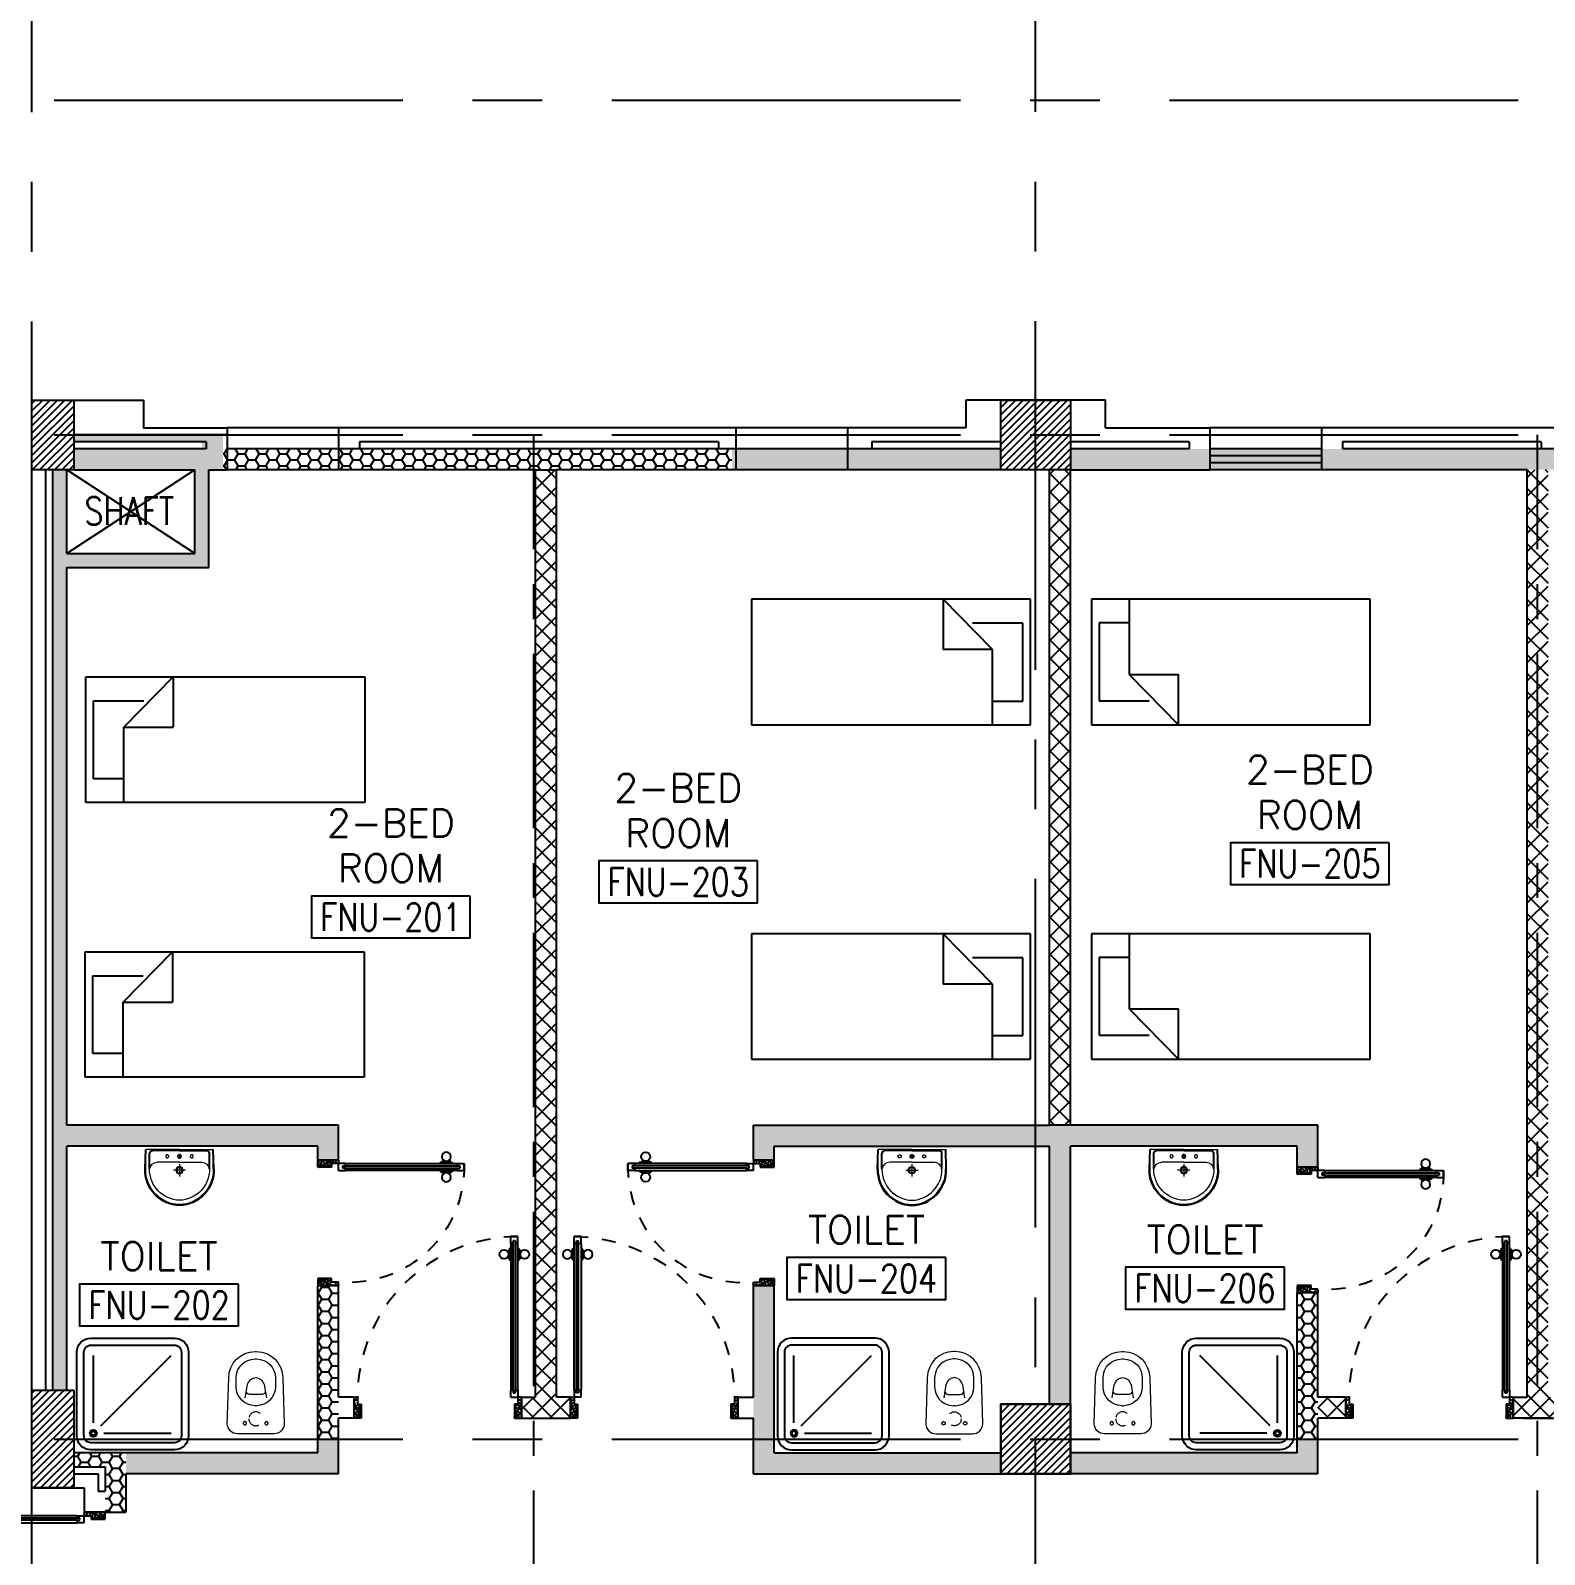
# Model space of a CAD drawing. Extents: x 88808.2 to 88899.2, y 39921.6 to 40001.1.
# Drawn here: x 88860.76 to 88871.62, y 39979.27 to 39990.2 of the extents above; entities that cross this region are included whole.
import ezdxf
from ezdxf.enums import TextEntityAlignment as Align

# ---------------------------------------------------------------- set-up
doc = ezdxf.new("R2010")
doc.units = 0
doc.header["$MEASUREMENT"] = 0
for name, pattern in [('CENTER', [2, 1.25, -0.25, 0.25, -0.25]), ('CENTERX2', [4, 2.5, -0.5, 0.5, -0.5]), ('DASHED', [0.75, 0.5, -0.25]), ('HIDDEN', [0.375, 0.25, -0.125]), ('HIDDEN2', [0.1875, 0.125, -0.0625])]:
    doc.linetypes.add(name, pattern=pattern)
doc.layers.get('0').update_dxf_attribs({"linetype": 'CONTINUOUS'})
for name, color, linetype in [('AXES', 11, 'CENTERX2'), ('AXES1', 11, 'CENTER'), ('COL', 2, 'CONTINUOUS'), ('DOOR', 7, 'CONTINUOUS'), ('EJ', 9, 'CONTINUOUS'), ('FIX', 3, 'CONTINUOUS'), ('FUR', 4, 'CONTINUOUS'), ('HAT', 8, 'CONTINUOUS'), ('INSUL', 4, 'CONTINUOUS'), ('RM-BOX', 4, 'CONTINUOUS'), ('RM-NAME', 2, 'CONTINUOUS'), ('RM-NO', 2, 'CONTINUOUS'), ('TEXT', 6, 'CONTINUOUS'), ('WALL', 2, 'CONTINUOUS'), ('WallType', 11, 'CONTINUOUS'), ('WallType2', 3, 'CONTINUOUS'), ('WIN', 3, 'CONTINUOUS')]:
    doc.layers.add(name, color=color, linetype=linetype)
doc.styles.add('ROMANS', font='ROMANS.shx', dxfattribs={"width": 0.6})
pattern_1 = [(7e-15, (0, 3e-11), (0.075, 0.04330127), [0.05, -0.1]), (120, (0, 3e-11), (-0.074999999836, 0.043301270284), [0.05, -0.1]), (60, (0, 3e-11), (1.64e-10, 0.086602540284), [-0.1, 0.05])]

# ---------------------------------------------------------------- blocks, each defined once
blk = doc.blocks.new('DOOR90')
at = {"layer": 'DOOR', "linetype": 'ByBlock'}
for p, q in [((0, 0), (-150, 0)), ((-200, -25), (-1000, -25)), ((-200, -42), (-1000, -42)), ((-200, -58), (-1000, -58)), ((-1000, -75), (-200, -75))]:
    blk.add_line(p, q, dxfattribs=at)
at = {"layer": 'DOOR', "color": 0, "linetype": 'ByBlock'}
for p, q in [((-150, 0), (-150, -25)), ((-150, 0), (0, 0)), ((0, -50), (0, 0)), ((-1050, -25), (-1050, -75)), ((-1050, -75), (-1050, -25)), ((-1000, -25), (-1050, -25)), ((-1000, -75), (-1050, -75)), ((-1020, -42), (-1020, -58)), ((-1000, -42), (-1020, -42)), ((-1000, -58), (-1020, -58)), ((-1000, -25), (-1000, -42)), ((-1000, -58), (-1000, -75)), ((-968, -25), (-968, -18)), ((-878, -18), (-968, -18)), ((-968, -75), (-968, -82)), ((-878, -82), (-968, -82)), ((-955, -18), (-955, -9)), ((-955, -9), (-890, -9)), ((-955, -18), (-890, -18)), ((-955, -82), (-955, -91)), ((-955, -82), (-890, -82)), ((-955, -91), (-890, -91)), ((-890, -18), (-890, -9)), ((-890, -82), (-890, -91)), ((-878, -25), (-878, -18)), ((-878, -75), (-878, -82)), ((-200, -42), (-200, -25)), ((-200, -25), (-150, -25)), ((-180, -42), (-200, -42)), ((-200, -75), (-200, -58)), ((-200, -58), (-180, -58)), ((-150, -75), (-200, -75)), ((-180, -58), (-180, -42)), ((-150, -75), (-150, -25)), ((-150, -25), (-100, -25)), ((-100, -25), (-100, -50)), ((-100, -50), (0, -50)), ((-100, -850), (0, -850)), ((-100, -875), (-100, -850)), ((0, -850), (0, -900)), ((-150, -900), (-150, -875)), ((-150, -875), (-100, -875)), ((0, -900), (-150, -900)), ((-150, -900), (0, -900))]:
    blk.add_line(p, q, dxfattribs=at)
at = {"layer": 'DOOR', "color": 9, "linetype": 'ByBlock'}
for p, q in [((0, -50), (-114, 0)), ((0, -50), (-40, 0)), ((0, -50), (-100, -37)), ((0, -850), (-114, -900)), ((0, -850), (-100, -863)), ((0, -850), (-40, -900))]:
    blk.add_line(p, q, dxfattribs=at)
at = {"layer": 'DOOR', "color": 0, "linetype": 'ByBlock'}
for centre in [(-923, 24), (-923, -124)]:
    blk.add_circle(centre, 32.4, dxfattribs=at)
at = {"layer": 'DOOR', "color": 9, "linetype": 'ByBlock'}
for centre, radius, start, end in [((0, -50), 74.4, 137.7764, 180), ((0, -50), 54.4, 113.2074, 180), ((0, -50), 154, 161.1053, 166.2858), ((0, -50), 134, 158.1598, 169.28), ((0, -50), 114, 154.0838, 167.3774), ((0, -50), 94.4, 148.0182, 180), ((0, -50), 34.4, 90, 180), ((0, -50), 14.4, 90, 180), ((0, -850), 94.4, 180, 211.9818), ((0, -850), 74.4, 180, 222.2236), ((0, -850), 54.4, 180, 246.7926), ((0, -850), 34.4, 180, 270), ((0, -850), 14.4, 180, 270), ((0, -850), 154, 193.7142, 198.8947), ((0, -850), 134, 190.72, 201.8402)]:
    blk.add_arc(centre, radius, start, end, dxfattribs=at)
at = {"layer": 'DOOR', "linetype": 'HIDDEN', "ltscale": 0.5}
blk.add_arc((-222, -50), 828, 178.2701, 275.003, dxfattribs=at)
blk = doc.blocks.new('DOOR100')
at = {"layer": 'DOOR', "color": 0, "linetype": 'ByBlock'}
for p, q in [((-92, 1206), (-92, 1141)), ((-83, 1206), (-92, 1206)), ((-83, 1129), (-83, 1219)), ((-76, 1219), (-83, 1219)), ((-83, 1206), (-83, 1141)), ((-76, 1251), (-76, 1301)), ((-76, 1301), (-26, 1301)), ((-26, 1301), (-76, 1301)), ((-59, 1251), (-76, 1251)), ((-59, 1251), (-59, 1271)), ((-43, 1271), (-59, 1271)), ((-43, 1251), (-43, 1271)), ((-26, 1251), (-43, 1251)), ((-26, 1251), (-26, 1301)), ((-26, 1219), (-19, 1219)), ((-19, 1129), (-19, 1219)), ((-19, 1206), (-19, 1141)), ((-19, 1206), (-10, 1206)), ((-10, 1206), (-10, 1141)), ((-83, 1141), (-92, 1141)), ((-76, 1129), (-83, 1129)), ((-26, 1129), (-19, 1129)), ((-19, 1141), (-10, 1141)), ((-1201, 0), (-1201, 150)), ((-1201, 150), (-1176, 150)), ((-1201, 150), (-1201, 0)), ((-1176, 150), (-1176, 100)), ((-76, 200), (-59, 200)), ((-76, 150), (-76, 200)), ((-76, 150), (-26, 150)), ((-59, 200), (-59, 180)), ((-59, 180), (-43, 180)), ((-43, 200), (-26, 200)), ((-43, 180), (-43, 200)), ((-26, 200), (-26, 150)), ((-1, 150), (-26, 150)), ((-26, 150), (-26, 100)), ((-1, 150), (-1, 0)), ((-1151, 0), (-1201, 0)), ((-1176, 100), (-1151, 100)), ((-1151, 100), (-1151, 0)), ((-51, 100), (-51, 0)), ((-26, 100), (-51, 100)), ((-51, 0), (-1, 0))]:
    blk.add_line(p, q, dxfattribs=at)
at = {"layer": 'DOOR', "linetype": 'ByBlock'}
for p, q in [((-76, 1251), (-76, 200)), ((-59, 200), (-59, 1251)), ((-43, 200), (-43, 1251)), ((-26, 200), (-26, 1251))]:
    blk.add_line(p, q, dxfattribs=at)
at = {"layer": 'DOOR', "color": 9, "linetype": 'ByBlock'}
for p, q in [((-1151, 0), (-1201, 114)), ((-51, 0), (-1, 114)), ((-1151, 0), (-1201, 40)), ((-1151, 0), (-1164, 100)), ((-51, 0), (-38, 100)), ((-51, 0), (-1, 40))]:
    blk.add_line(p, q, dxfattribs=at)
at = {"layer": 'DOOR', "color": 0, "linetype": 'ByBlock'}
for centre in [(-125, 1174), (22, 1174)]:
    blk.add_circle(centre, 32.4, dxfattribs=at)
at = {"layer": 'DOOR', "linetype": 'HIDDEN', "ltscale": 0.5}
blk.add_arc((-27, 152), 1149, 89.961, 180.0931, dxfattribs=at)
at = {"layer": 'DOOR', "color": 9, "linetype": 'ByBlock'}
for centre, radius, start, end in [((-1151, 0), 154, 103.7142, 108.8947), ((-1151, 0), 134, 100.72, 111.8402), ((-51, 0), 134, 68.1598, 79.28), ((-51, 0), 114, 64.0838, 77.3774), ((-51, 0), 154, 71.1053, 76.2858), ((-1151, 0), 94.4, 90, 121.9818), ((-1151, 0), 74.4, 90, 132.2236), ((-1151, 0), 54.4, 90, 156.7926), ((-1151, 0), 34.4, 90, 180), ((-1151, 0), 14.4, 90, 180), ((-51, 0), 94.4, 58.0182, 90), ((-51, 0), 74.4, 47.7764, 90), ((-51, 0), 54.4, 23.2074, 90), ((-51, 0), 34.4, 0, 90), ((-51, 0), 14.4, 0, 90)]:
    blk.add_arc(centre, radius, start, end, dxfattribs=at)
blk = doc.blocks.new('A$C272A55A0')
at = {"layer": 'DOOR', "color": 0, "linetype": 'ByBlock'}
for p, q in [((0, 900), (0, 1050)), ((50, 1050), (0, 1050)), ((50, 950), (50, 1050)), ((1750, 950), (1750, 1050)), ((1750, 1050), (1800, 1050)), ((1800, 1050), (1800, 900)), ((0, 900), (25, 900)), ((25, 950), (50, 950)), ((25, 900), (25, 950)), ((75, 900), (25, 900)), ((25, 850), (25, 900)), ((75, 900), (75, 850)), ((1725, 900), (1775, 900)), ((1725, 900), (1725, 850)), ((1775, 950), (1750, 950)), ((1775, 900), (1775, 950)), ((1800, 900), (1775, 900)), ((1775, 850), (1775, 900)), ((42, 850), (25, 850)), ((58, 870), (42, 870)), ((42, 870), (42, 850)), ((58, 850), (58, 870)), ((75, 850), (58, 850)), ((1725, 850), (1742, 850)), ((1742, 870), (1758, 870)), ((1742, 850), (1742, 870)), ((1758, 870), (1758, 850)), ((1758, 850), (1775, 850)), ((1718, 160), (1709, 160)), ((1709, 95), (1709, 160)), ((1725, 173), (1718, 173)), ((1718, 173), (1718, 83)), ((1718, 95), (1718, 160)), ((1775, 173), (1782, 173)), ((1782, 173), (1782, 83)), ((1782, 160), (1791, 160)), ((1782, 95), (1782, 160)), ((1791, 95), (1791, 160)), ((25, 50), (42, 50)), ((25, 50), (25, 0)), ((25, 0), (75, 0)), ((75, 0), (25, 0)), ((42, 50), (42, 30)), ((42, 30), (58, 30)), ((58, 50), (75, 50)), ((58, 50), (58, 30)), ((75, 50), (75, 0)), ((1718, 95), (1709, 95)), ((1725, 83), (1718, 83)), ((1742, 50), (1725, 50)), ((1725, 50), (1725, 0)), ((1775, 0), (1725, 0)), ((1725, 0), (1775, 0)), ((1742, 50), (1742, 30)), ((1758, 30), (1742, 30)), ((1775, 50), (1758, 50)), ((1758, 50), (1758, 30)), ((1775, 83), (1782, 83)), ((1775, 50), (1775, 0)), ((1782, 95), (1791, 95))]:
    blk.add_line(p, q, dxfattribs=at)
at = {"layer": 'DOOR', "color": 9, "linetype": 'ByBlock'}
for p, q in [((50, 1050), (0, 1010)), ((50, 1050), (0, 937)), ((50, 1050), (37, 950)), ((1750, 1050), (1800, 1010)), ((1750, 1050), (1800, 937)), ((1750, 1050), (1763, 950))]:
    blk.add_line(p, q, dxfattribs=at)
at = {"layer": 'DOOR', "linetype": 'ByBlock'}
for p, q in [((25, 850), (25, 50)), ((42, 850), (42, 50)), ((58, 850), (58, 50)), ((75, 50), (75, 850)), ((1725, 50), (1725, 850)), ((1742, 850), (1742, 50)), ((1758, 850), (1758, 50)), ((1775, 850), (1775, 50))]:
    blk.add_line(p, q, dxfattribs=at)
at = {"layer": 'DOOR', "color": 0, "linetype": 'ByBlock'}
for centre in [(1676, 128), (1824, 128)]:
    blk.add_circle(centre, 32.4, dxfattribs=at)
at = {"layer": 'DOOR', "color": 9, "linetype": 'ByBlock'}
for centre, radius, start, end in [((50, 1050), 54.4, 203.2074, 270), ((50, 1050), 74.4, 227.7764, 270), ((50, 1050), 34.4, 180, 270), ((50, 1050), 14.4, 180, 270), ((1750, 1050), 14.4, 270, 0), ((1750, 1050), 34.4, 270, 0), ((1750, 1050), 54.4, 270, 336.7926), ((1750, 1050), 74.4, 270, 312.2236), ((50, 1050), 94.4, 238.0182, 270), ((50, 1050), 114, 244.0838, 257.3774), ((50, 1050), 134, 248.1598, 259.28), ((50, 1050), 154, 251.1053, 256.2858), ((1750, 1050), 94.4, 270, 301.9818), ((1750, 1050), 114, 282.6226, 295.9162), ((1750, 1050), 134, 280.72, 291.8402), ((1750, 1050), 154, 283.7142, 288.8947)]:
    blk.add_arc(centre, radius, start, end, dxfattribs=at)
at = {"layer": 'DOOR', "linetype": 'HIDDEN', "ltscale": 0.5}
for centre, start, end in [((50, 851), 268.3174, 3.2965), ((1750, 851), 176.7035, 271.6826)]:
    blk.add_arc(centre, 851, start, end, dxfattribs=at)
at = {"layer": 'WALL', "linetype": 'ByBlock'}
blk.add_line((1800, 900), (1800, 1050), dxfattribs=at)
blk = doc.blocks.new('C-300')
at = {"layer": 'HAT', "linetype": 'ByBlock', "ltscale": 0.3}
h = blk.add_hatch(dxfattribs=at)
h.set_pattern_fill('ANSI31', color=8, scale=300, style=0)
h.set_pattern_definition([(45, (-258496.182, -82361.005), (-26.5165043, 26.5165043), [])])
h.paths.add_polyline_path([(300, 500), (0, 500), (0, 250), (300, 250)])
h.paths.add_polyline_path([(300, 250), (0, 250), (0, 0), (300, 0)])
at = {"layer": 'COL'}
blk.add_lwpolyline([(0, 500), (300, 500), (300, 0), (0, 0)], close=True, dxfattribs=at)
blk = doc.blocks.new('C11')
at = {"layer": 'HAT'}
h = blk.add_hatch(dxfattribs=at)
h.set_pattern_fill('ANSI31', color=256, scale=300, style=0)
h.set_pattern_definition([(45, (-248556.182, -75061.005), (-26.5165043, 26.5165043), [])])
h.paths.add_polyline_path([(300, 700), (0, 700), (0, 350), (300, 350)])
h.paths.add_polyline_path([(300, 350), (0, 350), (0, 0), (300, 0)])
at = {"layer": 'COL'}
blk.add_lwpolyline([(300, 700), (300, 0), (0, 0), (0, 700)], close=True, dxfattribs=at)
blk = doc.blocks.new('RM1')
at = {"layer": 'RM-BOX'}
blk.add_lwpolyline([(570, -200), (-570, -200), (-570, -500), (570, -500)], close=True, dxfattribs=at)
at = {"layer": 'RM-NAME', "style": 'ROMANS'}
for tag, p in [('ROOMNAME1', (0, 324)), ('ROOMNAME2', (0, 0))]:
    blk.add_attdef(tag, text='', height=200, dxfattribs=at).set_placement(p, align=Align.MIDDLE)
at = {"layer": 'RM-NO', "style": 'ROMANS', "width": 0.8}
blk.add_attdef('ROOMNO', text='', height=200, dxfattribs=at).set_placement((0, -350), align=Align.MIDDLE)
blk = doc.blocks.new('AH20A')
at = {"layer": 'FUR'}
for p, q in [((0, 0.5), (0, -0.5)), ((1, 0.5), (0, 0.5)), ((0.1358, 0.5), (0.1358, -0.0987)), ((1, -0.5), (1, 0.5)), ((0.1358, 0.3112), (0.0277, 0.3112)), ((0.0277, 0.3112), (0.0277, -0.3087)), ((0.1358, -0.0987), (0.3125, -0.5)), ((0.1358, -0.0987), (0.3125, -0.0987)), ((0.3125, -0.5), (0.3125, -0.0987)), ((0.0277, -0.3087), (0.2076, -0.3087)), ((0, -0.5), (1, -0.5))]:
    blk.add_line(p, q, dxfattribs=at)
blk = doc.blocks.new('COL50')
at = {"layer": 'COL'}
blk.add_lwpolyline([(-250, 250), (-250, -250), (250, -250), (250, 250)], close=True, dxfattribs=at)
blk = doc.blocks.new('*X622')
at = {"color": 0}
for p, q in [((73379, 177112), (73857, 177590)), ((73379, 177165), (73804, 177590)), ((73379, 177218), (73751, 177590)), ((73379, 177271), (73698, 177590)), ((73379, 177324), (73645, 177590)), ((73379, 177377), (73592, 177590)), ((73379, 177430), (73539, 177590)), ((73379, 177483), (73486, 177590)), ((73379, 177536), (73433, 177590)), ((73410, 177090), (73879, 177559)), ((73463, 177090), (73879, 177506)), ((73516, 177090), (73879, 177453)), ((73569, 177090), (73879, 177400)), ((73622, 177090), (73879, 177347)), ((73675, 177090), (73879, 177294)), ((73728, 177090), (73879, 177241)), ((73781, 177090), (73879, 177188)), ((73834, 177090), (73879, 177134))]:
    blk.add_line(p, q, dxfattribs=at)
blk = doc.blocks.new('LAV1')
at = {"layer": 'FIX', "linetype": 'DASHED', "lineweight": 20, "ltscale": 0.05}
for p, q in [((0, 170), (0, 270)), ((0, 170), (0, 270)), ((50, 220), (-50, 220))]:
    blk.add_line(p, q, dxfattribs=at)
at = {"layer": 'FIX', "linetype": 'ByBlock', "ltscale": 0.3}
for p, q in [((-280, 210), (-275, 50)), ((-245, 210), (-245, 85)), ((245, 210), (245, 85)), ((280, 210), (275, 50)), ((0, 60), (-220, 60)), ((0, 60), (220, 60))]:
    blk.add_line(p, q, dxfattribs=at)
at = {"layer": 'FIX', "linetype": 'Continuous', "lineweight": 20}
for p, q in [((-275, 210), (-275, 50)), ((0, 155), (-181, 155)), ((0, 155), (181, 155)), ((275, 210), (275, 50)), ((0, 50), (-275, 50)), ((0, 50), (-252, 50)), ((0, 50), (275, 50)), ((0, 50), (252, 50))]:
    blk.add_line(p, q, dxfattribs=at)
at = {"layer": 'FIX', "lineweight": 20}
for p, q in [((16, 107), (-15, 107)), ((0, 92), (0, 123))]:
    blk.add_line(p, q, dxfattribs=at)
for centre, radius in [((0, 220), 29.5), ((0, 220), 22.5), ((0, 107), 15.5)]:
    blk.add_circle(centre, radius, dxfattribs=at)
at = {"layer": 'FIX', "linetype": 'HIDDEN', "lineweight": 20, "ltscale": 0.05}
for centre in [(-100, 107), (100, 107)]:
    blk.add_circle(centre, 12.4, dxfattribs=at)
at = {"layer": 'FIX', "linetype": 'ByBlock', "ltscale": 0.3}
for centre, radius, start, end in [((7, 220), 287, 91.3776, 182.0064), ((-7, 220), 287, 357.9936, 88.6224), ((-220, 85), 24.9, 179.7021, 269.9486), ((220, 85), 24.9, 270.0514, 0.2979)]:
    blk.add_arc(centre, radius, start, end, dxfattribs=at)
at = {"layer": 'FIX', "linetype": 'Continuous', "lineweight": 20}
for centre, radius, start, end in [((8, 217), 283, 91.6988, 181.351), ((-8, 217), 283, 358.649, 88.3012), ((8, 212), 253, 91.7328, 180.4884), ((-8, 212), 253, 359.5116, 88.2672), ((-179, 222), 66.9, 190.2006, 268.0786), ((179, 222), 66.9, 271.9214, 349.7994)]:
    blk.add_arc(centre, radius, start, end, dxfattribs=at)
blk = doc.blocks.new('*X623')
at = {"color": 0}
for p, q in [((73379, 169899), (73870, 170390)), ((73379, 169952), (73817, 170390)), ((73379, 170005), (73764, 170390)), ((73379, 170058), (73711, 170390)), ((73379, 170111), (73658, 170390)), ((73379, 170164), (73604, 170390)), ((73379, 170217), (73551, 170390)), ((73379, 170271), (73498, 170390)), ((73379, 170324), (73445, 170390)), ((73379, 170377), (73392, 170390)), ((73423, 169890), (73879, 170346)), ((73476, 169890), (73879, 170293)), ((73529, 169890), (73879, 170240)), ((73582, 169890), (73879, 170187)), ((73635, 169890), (73879, 170134)), ((73688, 169890), (73879, 170081)), ((73741, 169890), (73879, 170028)), ((73794, 169890), (73879, 169975)), ((73847, 169890), (73879, 169922))]:
    blk.add_line(p, q, dxfattribs=at)
blk = doc.blocks.new('WC1')
at = {"layer": 'FIX', "lineweight": 20}
for p, q in [((-210, 204), (-538, 194)), ((-475, 141), (-538, 141)), ((-727, 5), (-727, -5)), ((-674, 5), (-674, -5)), ((-534, 24), (-540, 0)), ((-540, 0), (-534, -24)), ((-395, 76), (-490, 60)), ((-339, 5), (-339, -5)), ((-490, -60), (-395, -76)), ((-538, -141), (-475, -141)), ((-538, -194), (-210, -204))]:
    blk.add_line(p, q, dxfattribs=at)
at = {"layer": 'FIX', "linetype": 'Continuous', "lineweight": 20}
blk.add_line((-420, -47), (-420, 45), dxfattribs=at)
at = {"layer": 'FIX', "lineweight": 20}
blk.add_lwpolyline([(-213, -204), (-210, -204, 0.414214), (-137, -131), (-137, 0), (-137, 131, 0.414214), (-210, 204)], format="xyb", dxfattribs=at)
at = {"layer": 'FIX', "linetype": 'HIDDEN2', "lineweight": 20, "ltscale": 0.3}
blk.add_circle((-245, 0), 49.8, dxfattribs=at)
at = {"layer": 'FIX', "linetype": 'HIDDEN', "lineweight": 20, "ltscale": 0.05}
for centre in [(-213, 78), (-213, -77)]:
    blk.add_circle(centre, 11.6, dxfattribs=at)
at = {"layer": 'FIX', "lineweight": 20}
for centre, radius, start, end in [((-538, 5), 189, 90, 180), ((-538, 5), 136, 90, 180), ((-475, 5), 136, 360, 90), ((-473, -7), 68.2, 128.9242, 152.8468), ((-464, -18), 82, 108.496, 128.9242), ((-538, -5), 189, 180, 270), ((-538, -5), 136, 180, 270), ((-473, 7), 68.2, 207.1532, 231.0758), ((-464, 18), 82, 231.0758, 251.504), ((-475, -5), 136, 270, 0)]:
    blk.add_arc(centre, radius, start, end, dxfattribs=at)
at = {"layer": 'FIX', "linetype": 'Continuous', "lineweight": 20}
for centre, start, end in [((-443, 46), 357.6662, 91.6121), ((-442, -46), 268.3879, 2.3338)]:
    blk.add_arc(centre, 22.3, start, end, dxfattribs=at)
blk = doc.blocks.new('SHR1')
at = {"layer": 'FIX'}
for p, q in [((-196, 196), (-700, 700)), ((-143, 218), (-143, 700)), ((-218, 143), (-700, 143))]:
    blk.add_line(p, q, dxfattribs=at)
for points in [[(-825, 125), (-825, 725, -0.414214), (-725, 825), (-125, 825, -0.414214), (-25, 725), (-25, 125, -0.414214), (-125, 25), (-725, 25, -0.414214)], [(-775, 125), (-775, 725, -0.414214), (-725, 775), (-125, 775, -0.414214), (-75, 725), (-75, 125, -0.414214), (-125, 75), (-725, 75, -0.414214)]]:
    blk.add_lwpolyline(points, format="xyb", close=True, dxfattribs=at)
for radius in [25, 15]:
    blk.add_circle((-143, 143), radius, dxfattribs=at)

msp = doc.modelspace()

# ---------------------------------------------------------------- hatches: boundary and pattern name
at = {"layer": 'WallType', "linetype": 'Continuous'}
h = msp.add_hatch(dxfattribs=at)
h.set_pattern_fill('ANSI37', color=256, scale=0.75, style=0)
h.paths.add_polyline_path([(88868.2203, 39987.0496), (88868.0703, 39987.0496), (88868.0703, 39982.3496), (88868.2203, 39982.3496)])
h.paths.add_polyline_path([(88864.5328, 39987.0496), (88864.3828, 39987.0496), (88864.3828, 39980.3996), (88864.3703, 39980.3996), (88864.3703, 39980.2496), (88864.6333, 39980.2496), (88864.6333, 39980.3996), (88864.5328, 39980.3996)])
h.paths.add_polyline_path([(88864.3703, 39980.3996), (88864.2823, 39980.3996), (88864.2823, 39980.2496), (88864.3703, 39980.2496)])
h.paths.add_polyline_path([(88871.5703, 39987.0496), (88871.4953, 39987.0496), (88871.4953, 39980.3996), (88871.3953, 39980.3996), (88871.3953, 39980.2496), (88871.5703, 39980.2496)])
h.paths.add_polyline_path([(88871.6453, 39987.0496), (88871.5703, 39987.0496), (88871.5703, 39980.2496), (88871.7453, 39980.2496), (88871.7453, 39980.3996), (88871.6453, 39980.3996)])
h.paths.add_polyline_path([(88870.1942, 39980.3996), (88869.9953, 39980.3996), (88869.9953, 39980.2496), (88870.1942, 39980.2496)])
at = {"layer": 'WallType2', "linetype": 'Continuous'}
h = msp.add_hatch(dxfattribs=at)
h.set_pattern_fill('HONEY', color=256, scale=0.4, style=0)
h.set_pattern_definition(pattern_1)
h.paths.add_polyline_path([(88862.9703, 39980.0996), (88862.8203, 39980.0996), (88862.8203, 39979.9996), (88861.4453, 39979.9996), (88861.4453, 39979.8496), (88862.9703, 39979.8496)])
h.paths.add_polyline_path([(88862.9703, 39982.3496), (88861.0203, 39982.3496), (88861.0203, 39986.3496), (88862.0403, 39986.3496), (88862.0403, 39987.0496), (88862.1414, 39987.0496), (88862.1414, 39987.2996), (88861.0703, 39987.2996), (88861.0703, 39987.2496), (88861.9914, 39987.2496), (88861.9914, 39987.1996), (88861.0703, 39987.1996), (88861.0703, 39987.0496), (88861.9403, 39987.0496), (88861.9403, 39986.4496), (88861.0203, 39986.4496), (88861.0203, 39987.0496), (88860.9203, 39987.0496), (88860.9203, 39980.4496), (88861.0203, 39980.4496), (88861.0203, 39982.1996), (88862.8203, 39982.1996), (88862.8203, 39982.0996), (88862.9703, 39982.0996)])
h = msp.add_hatch(dxfattribs=at)
h.set_pattern_fill('HONEY', color=256, scale=0.4, style=0)
h.set_pattern_definition(pattern_1)
h.paths.add_polyline_path([(88862.9414, 39987.1996), (88862.1414, 39987.1996), (88862.1414, 39987.0496), (88862.9414, 39987.0496)])
h.paths.add_polyline_path([(88864.3703, 39987.1996), (88862.9414, 39987.1996), (88862.9414, 39987.0496), (88864.3703, 39987.0496)])
h.paths.add_polyline_path([(88865.7914, 39987.1996), (88864.3703, 39987.1996), (88864.3703, 39987.0496), (88864.3828, 39987.0496), (88865.7914, 39987.0496)])
h = msp.add_hatch(dxfattribs=at)
h.set_pattern_fill('HONEY', color=256, scale=0.4, style=0)
h.set_pattern_definition(pattern_1)
h.paths.add_polyline_path([(88866.5914, 39987.1996), (88865.7914, 39987.1996), (88865.7914, 39987.0496), (88866.5914, 39987.0496)])
h.paths.add_polyline_path([(88867.7203, 39987.1996), (88866.5914, 39987.1996), (88866.5914, 39987.0496), (88867.7203, 39987.0496)])
h.paths.add_polyline_path([(88869.1914, 39987.1996), (88868.2203, 39987.1996), (88868.2203, 39987.0496), (88869.1914, 39987.0496)])
h.paths.add_polyline_path([(88869.9914, 39987.1996), (88869.1914, 39987.1996), (88869.1914, 39987.0496), (88869.9914, 39987.0496)])
h.paths.add_polyline_path([(88871.5703, 39987.1996), (88869.9914, 39987.1996), (88869.9914, 39987.0496), (88871.5703, 39987.0496)])
h.paths.add_polyline_path([(88872.5164, 39987.1996), (88871.7164, 39987.1996), (88871.7164, 39987.0496), (88872.5164, 39987.0496)])
h.paths.add_polyline_path([(88871.7164, 39987.1996), (88871.5703, 39987.1996), (88871.5703, 39987.0496), (88871.6453, 39987.0496), (88871.7164, 39987.0496)])
h = msp.add_hatch(dxfattribs=at)
h.set_pattern_fill('HONEY', color=256, scale=0.4, style=0)
h.set_pattern_definition(pattern_1)
h.paths.add_polyline_path([(88867.9703, 39982.3496), (88865.9453, 39982.3496), (88865.9453, 39982.0996), (88866.0953, 39982.0996), (88866.0953, 39982.1996), (88867.9703, 39982.1996)])
h.paths.add_polyline_path([(88869.9953, 39982.3496), (88868.0703, 39982.3496), (88867.9703, 39982.3496), (88867.9703, 39982.1996), (88868.0703, 39982.1996), (88868.0703, 39980.3496), (88868.2203, 39980.3496), (88868.2203, 39982.1996), (88869.8453, 39982.1996), (88869.8453, 39982.0496), (88869.9953, 39982.0496)])
h.paths.add_polyline_path([(88866.0953, 39981.1996), (88865.9453, 39981.1996), (88865.9453, 39980.3996), (88865.9453, 39980.0996), (88866.0953, 39980.0996)])
h.paths.add_polyline_path([(88867.7203, 39979.9996), (88866.0953, 39979.9996), (88866.0953, 39980.0996), (88865.9453, 39980.0996), (88865.9453, 39979.8496), (88867.7203, 39979.8496)])
h.paths.add_polyline_path([(88869.9953, 39980.0996), (88869.8453, 39980.0996), (88869.8453, 39979.9996), (88868.2203, 39979.9996), (88868.2203, 39979.8496), (88869.9953, 39979.8496)])
h = msp.add_hatch(dxfattribs=at)
h.set_pattern_fill('HONEY', color=256, scale=0.4, style=0)
h.set_pattern_definition(pattern_1)
h.paths.add_polyline_path([(88862.9703, 39981.1996), (88862.8203, 39981.1996), (88862.8203, 39980.0996), (88862.9703, 39980.0996), (88862.9703, 39980.3996)])
h = msp.add_hatch(dxfattribs=at)
h.set_pattern_fill('HONEY', color=256, scale=0.4, style=0)
h.set_pattern_definition(pattern_1)
h.paths.add_polyline_path([(88869.9953, 39981.1496), (88869.8453, 39981.1496), (88869.8453, 39980.0996), (88869.9953, 39980.0996), (88869.9953, 39980.3996)])
h = msp.add_hatch(dxfattribs=at)
h.set_pattern_fill('HONEY', color=256, scale=0.4, style=0)
h.set_pattern_definition(pattern_1)
h.paths.add_polyline_path([(88861.4453, 39979.9996), (88861.0703, 39979.9996), (88861.0703, 39979.8996), (88861.2953, 39979.8996), (88861.2953, 39979.5746), (88861.4453, 39979.5746)])

# ---------------------------------------------------------------- linework, layer by layer
at = {"layer": 'AXES'}
for p, q in [((88867.9703, 39921.6153), (88867.9703, 40000.4279)), ((88860.7703, 39921.6132), (88860.7703, 40000.0759)), ((88808.9303, 39989.6996), (88876.9703, 39989.6996)), ((88808.9303, 39987.2996), (88876.9958, 39987.2996)), ((88808.9303, 39980.0996), (88876.9703, 39980.0996))]:
    msp.add_line(p, q, dxfattribs=at)
at = {"layer": 'AXES1'}
for p, q in [((88864.3703, 39928.4796), (88864.3703, 39987.2996)), ((88871.5703, 39928.4796), (88871.5703, 39987.2996))]:
    msp.add_line(p, q, dxfattribs=at)
at = {"layer": 'COL'}
msp.add_lwpolyline([(88867.7203, 39987.0496), (88867.7203, 39987.5496), (88868.2203, 39987.5496), (88868.2203, 39987.0496)], close=True, dxfattribs=at)
at = {"layer": 'EJ'}
msp.add_line((88860.7703, 39977.5996), (88860.7703, 39979.7496), dxfattribs=at)
at = {"layer": 'FIX', "color": 32, "linetype": 'ByBlock', "ltscale": 0.3}
for p, q in [((88866.8364, 39982.0358), (88866.8408, 39982.1766)), ((88866.8672, 39982.0358), (88866.8672, 39982.1458)), ((88867.0828, 39982.1678), (88866.889, 39982.1678)), ((88867.0828, 39982.1678), (88867.2765, 39982.1678)), ((88867.2984, 39982.0358), (88867.2984, 39982.1458)), ((88867.3292, 39982.0358), (88867.3248, 39982.1766))]:
    msp.add_line(p, q, dxfattribs=at)
at = {"layer": 'FIX', "linetype": 'Continuous', "lineweight": 20}
for p, q in [((88867.0828, 39982.1766), (88866.8408, 39982.1766)), ((88866.8408, 39982.0358), (88866.8408, 39982.1766)), ((88867.0828, 39982.1766), (88866.8606, 39982.1766)), ((88867.0828, 39982.1766), (88867.3049, 39982.1766)), ((88867.0828, 39982.1766), (88867.3248, 39982.1766)), ((88867.3248, 39982.0358), (88867.3248, 39982.1766)), ((88867.0828, 39982.0842), (88866.9231, 39982.0842)), ((88867.0828, 39982.0842), (88867.2424, 39982.0842))]:
    msp.add_line(p, q, dxfattribs=at)
at = {"layer": 'FIX', "color": 32, "lineweight": 20}
for p, q in [((88867.069, 39982.126), (88867.0964, 39982.126)), ((88867.0828, 39982.1396), (88867.0828, 39982.1123))]:
    msp.add_line(p, q, dxfattribs=at)
at = {"layer": 'FIX', "color": 32, "linetype": 'DASHED', "lineweight": 20, "ltscale": 0.05}
for p, q in [((88867.0392, 39982.027), (88867.1272, 39982.027)), ((88867.0832, 39982.071), (88867.0832, 39981.983)), ((88867.0832, 39982.071), (88867.0832, 39981.983))]:
    msp.add_line(p, q, dxfattribs=at)
at = {"layer": 'FIX', "color": 32, "linetype": 'HIDDEN', "lineweight": 20, "ltscale": 0.05}
for centre in [(88866.9948, 39982.126), (88867.1708, 39982.126)]:
    msp.add_circle(centre, 0.0109, dxfattribs=at)
at = {"layer": 'FIX', "lineweight": 20}
for centre, radius in [((88867.0828, 39982.126), 0.0137), ((88867.0832, 39982.027), 0.026), ((88867.0832, 39982.027), 0.0198)]:
    msp.add_circle(centre, radius, dxfattribs=at)
at = {"layer": 'FIX', "color": 32, "linetype": 'ByBlock', "ltscale": 0.3}
for centre, radius, start, end in [((88866.889, 39982.1459), 0.0219, 90.05139, 180.29786), ((88867.2765, 39982.1459), 0.0219, 359.70214, 89.94861), ((88867.0888, 39982.0269), 0.2526, 177.99359, 268.62235), ((88867.0767, 39982.0269), 0.2526, 271.37765, 2.00641)]:
    msp.add_arc(centre, radius, start, end, dxfattribs=at)
at = {"layer": 'FIX', "linetype": 'Continuous', "lineweight": 20}
for centre, radius, start, end in [((88867.0901, 39982.0299), 0.2494, 178.64903, 268.3012), ((88867.0895, 39982.0336), 0.2223, 179.51158, 268.26719), ((88866.9251, 39982.0253), 0.0589, 91.92137, 169.79944), ((88867.0754, 39982.0299), 0.2494, 271.6988, 1.35097), ((88867.076, 39982.0336), 0.2223, 271.73281, 0.48842), ((88867.2404, 39982.0253), 0.0589, 10.20056, 88.07863)]:
    msp.add_arc(centre, radius, start, end, dxfattribs=at)
at = {"layer": 'INSUL'}
for p, q in [((88862.0203, 39987.2496), (88861.0703, 39987.2496)), ((88862.0203, 39987.2496), (88862.0203, 39987.1996)), ((88863.1203, 39987.2496), (88863.1203, 39987.1996)), ((88865.6957, 39987.2496), (88863.1203, 39987.2496)), ((88865.6957, 39987.2496), (88865.6957, 39987.1996)), ((88867.7203, 39987.2496), (88866.7957, 39987.2496)), ((88866.7957, 39987.2496), (88866.7957, 39987.1996)), ((88869.0703, 39987.2496), (88868.2203, 39987.2496)), ((88869.0703, 39987.2496), (88869.0703, 39987.1996)), ((88870.1703, 39987.2496), (88870.1703, 39987.1996)), ((88871.5953, 39987.2496), (88870.1703, 39987.2496)), ((88871.5953, 39987.2496), (88871.5953, 39987.1996)), ((88862.0203, 39987.1996), (88861.0703, 39987.1996)), ((88865.6957, 39987.1996), (88863.1203, 39987.1996)), ((88867.7203, 39987.1996), (88866.7957, 39987.1996)), ((88869.0703, 39987.1996), (88868.2203, 39987.1996)), ((88871.5953, 39987.1996), (88870.1703, 39987.1996)), ((88860.8703, 39980.4496), (88860.8703, 39987.0496)), ((88860.9203, 39980.4496), (88860.9203, 39987.0496)), ((88861.0703, 39979.8996), (88861.2953, 39979.8996)), ((88861.0703, 39979.8496), (88861.2453, 39979.8496)), ((88861.2453, 39979.8496), (88861.2453, 39979.7246)), ((88861.2953, 39979.8996), (88861.2953, 39979.7246)), ((88861.2453, 39979.7246), (88861.2953, 39979.7246))]:
    msp.add_line(p, q, dxfattribs=at)
at = {"layer": 'TEXT', "color": 251, "linetype": 'ByBlock'}
for p, q in [((88861.9403, 39986.4496), (88861.0203, 39987.0496)), ((88861.9403, 39987.0496), (88861.0203, 39986.4496))]:
    msp.add_line(p, q, dxfattribs=at)
at = {"layer": 'WALL'}
for p, q in [((88861.0703, 39987.5496), (88861.5703, 39987.5496)), ((88861.5703, 39987.5496), (88861.5703, 39987.3496)), ((88867.4703, 39987.5496), (88867.4703, 39987.3496)), ((88868.4703, 39987.5496), (88867.4703, 39987.5496)), ((88868.4703, 39987.3496), (88868.4703, 39987.5496)), ((88861.5703, 39987.3496), (88862.1703, 39987.3496)), ((88862.1703, 39987.3496), (88862.1703, 39987.0496)), ((88862.9703, 39987.3496), (88862.9703, 39987.0496)), ((88865.8203, 39987.3496), (88862.9703, 39987.3496)), ((88865.8203, 39987.3496), (88865.8203, 39987.0496)), ((88867.4703, 39987.3496), (88866.6203, 39987.3496)), ((88866.6203, 39987.3496), (88866.6203, 39987.0496)), ((88868.4703, 39987.3496), (88869.2203, 39987.3496)), ((88869.2203, 39987.3496), (88869.2203, 39987.0496)), ((88870.0203, 39987.3496), (88870.0203, 39987.0496)), ((88871.7453, 39987.3496), (88870.0203, 39987.3496)), ((88860.7703, 39980.4496), (88860.7703, 39987.0496)), ((88861.0203, 39986.4496), (88861.0203, 39987.0496)), ((88861.0703, 39987.0496), (88861.9403, 39987.0496)), ((88861.9403, 39986.4496), (88861.9403, 39987.0496)), ((88862.0403, 39987.0496), (88862.1703, 39987.0496)), ((88862.0403, 39986.3496), (88862.0403, 39987.0496)), ((88864.3828, 39987.0496), (88862.9703, 39987.0496)), ((88864.3828, 39980.3996), (88864.3828, 39987.0496)), ((88865.8203, 39987.0496), (88864.5328, 39987.0496)), ((88864.5328, 39980.3996), (88864.5328, 39987.0496)), ((88867.7203, 39987.0496), (88866.6203, 39987.0496)), ((88868.0703, 39982.3496), (88868.0703, 39987.0496)), ((88868.2203, 39987.0496), (88869.2203, 39987.0496)), ((88868.2203, 39982.3496), (88868.2203, 39987.0496)), ((88871.4953, 39987.0496), (88870.0203, 39987.0496)), ((88871.4953, 39980.3996), (88871.4953, 39987.0496)), ((88861.0203, 39986.4496), (88861.9403, 39986.4496)), ((88861.0203, 39986.3496), (88862.0403, 39986.3496)), ((88861.0203, 39982.3496), (88861.0203, 39986.3496)), ((88862.9703, 39982.3496), (88861.0203, 39982.3496)), ((88862.9703, 39982.0996), (88862.9703, 39982.3496)), ((88865.9453, 39982.0996), (88865.9453, 39982.3496)), ((88869.9953, 39982.0496), (88869.9953, 39982.3496)), ((88862.3014, 39982.1996), (88861.0203, 39982.1996)), ((88862.8203, 39982.1996), (88861.0203, 39982.1996)), ((88861.0203, 39980.4496), (88861.0203, 39982.1996)), ((88862.8203, 39982.0996), (88862.8203, 39982.1996)), ((88862.8203, 39982.0996), (88862.8203, 39982.1996)), ((88866.0953, 39982.0996), (88866.0953, 39982.1996)), ((88868.0703, 39980.3496), (88868.0703, 39982.1996)), ((88868.2203, 39980.3496), (88868.2203, 39982.1996)), ((88869.8453, 39982.0496), (88869.8453, 39982.1996)), ((88862.9703, 39982.0996), (88862.8203, 39982.0996)), ((88862.9703, 39981.1996), (88862.8203, 39981.1996)), ((88862.8203, 39979.9996), (88862.8203, 39981.1996)), ((88862.9703, 39980.3996), (88862.9703, 39981.1996)), ((88865.9453, 39980.3996), (88865.9453, 39981.1996)), ((88866.0953, 39979.9996), (88866.0953, 39981.1996)), ((88869.8453, 39979.9996), (88869.8453, 39981.1496)), ((88869.9953, 39980.3996), (88869.9953, 39981.1496)), ((88863.0823, 39980.3996), (88862.9703, 39980.3996)), ((88863.0823, 39980.2496), (88863.0823, 39980.3996)), ((88864.2823, 39980.2496), (88864.2823, 39980.3996)), ((88864.6333, 39980.2496), (88864.6333, 39980.3996)), ((88865.8333, 39980.2496), (88865.8333, 39980.3996)), ((88865.8333, 39980.3996), (88865.9453, 39980.3996)), ((88870.1953, 39980.3996), (88869.9953, 39980.3996)), ((88870.1953, 39980.2496), (88870.1953, 39980.3996)), ((88871.3953, 39980.2496), (88871.3953, 39980.3996)), ((88863.0823, 39980.2496), (88862.9703, 39980.2496)), ((88862.9703, 39979.8496), (88862.9703, 39980.2496)), ((88865.8333, 39980.2496), (88865.9453, 39980.2496)), ((88865.9453, 39979.8496), (88865.9453, 39980.2496)), ((88869.9953, 39979.8496), (88869.9953, 39980.2496)), ((88870.1953, 39980.2496), (88869.9953, 39980.2496)), ((88861.9703, 39979.9996), (88861.0703, 39979.9996)), ((88861.9703, 39979.9996), (88861.0703, 39979.9996)), ((88862.8203, 39979.9996), (88861.0703, 39979.9996)), ((88861.4453, 39979.8496), (88861.4453, 39979.5746)), ((88861.9703, 39979.8496), (88861.4453, 39979.8496)), ((88861.9703, 39979.8496), (88861.4453, 39979.8496)), ((88862.9703, 39979.8496), (88861.4453, 39979.8496)), ((88865.9453, 39979.8496), (88867.7203, 39979.8496)), ((88869.9953, 39979.8496), (88868.2203, 39979.8496)), ((88860.7703, 39979.7496), (88861.1453, 39979.7496)), ((88861.1453, 39979.7496), (88861.1453, 39979.5746)), ((88861.1453, 39979.5746), (88861.4453, 39979.5746))]:
    msp.add_line(p, q, dxfattribs=at)
at = {"layer": 'WALL', "linetype": 'ByBlock'}
for p, q in [((88865.9453, 39982.3496), (88868.0703, 39982.3496)), ((88869.9953, 39982.3496), (88868.0703, 39982.3496)), ((88866.0953, 39982.1996), (88868.0703, 39982.1996)), ((88869.8453, 39982.1996), (88868.2203, 39982.1996)), ((88865.9453, 39982.0996), (88866.0953, 39982.0996)), ((88869.9953, 39982.0496), (88869.8453, 39982.0496)), ((88865.9453, 39981.1996), (88866.0953, 39981.1996)), ((88869.9953, 39981.1496), (88869.8453, 39981.1496)), ((88864.2823, 39980.3996), (88864.3828, 39980.3996)), ((88864.6333, 39980.3996), (88864.5328, 39980.3996)), ((88871.3953, 39980.3996), (88871.4953, 39980.3996)), ((88864.2823, 39980.2496), (88864.6333, 39980.2496)), ((88871.6703, 39980.2496), (88871.3953, 39980.2496)), ((88871.4703, 39980.2496), (88871.7453, 39980.2496)), ((88866.0953, 39979.9996), (88867.7203, 39979.9996)), ((88869.8453, 39979.9996), (88868.2203, 39979.9996))]:
    msp.add_line(p, q, dxfattribs=at)
at = {"layer": 'WallType2', "linetype": 'Continuous'}
msp.add_line((88864.3828, 39987.0496), (88864.5328, 39987.0496), dxfattribs=at)
at = {"layer": 'WIN'}
for p, q in [((88862.9703, 39987.3496), (88862.1703, 39987.3496)), ((88862.9703, 39987.3496), (88862.1703, 39987.3496)), ((88866.6203, 39987.3496), (88865.8203, 39987.3496)), ((88866.6203, 39987.3496), (88865.8203, 39987.3496)), ((88870.0203, 39987.3496), (88869.2203, 39987.3496)), ((88870.0203, 39987.3496), (88869.2203, 39987.3496)), ((88862.1703, 39987.2996), (88861.0703, 39987.2996)), ((88867.7203, 39987.1996), (88862.1703, 39987.1996)), ((88866.6203, 39987.1996), (88865.8203, 39987.1996)), ((88870.0203, 39987.1996), (88869.2203, 39987.1996)), ((88870.0203, 39987.1496), (88869.2203, 39987.1496)), ((88872.6953, 39987.1996), (88871.5953, 39987.1996)), ((88862.9703, 39987.0496), (88862.1703, 39987.0496)), ((88862.9703, 39987.0496), (88862.1703, 39987.0496)), ((88866.6203, 39987.0496), (88865.8203, 39987.0496)), ((88866.6203, 39987.0496), (88865.8203, 39987.0496)), ((88870.0203, 39987.0996), (88869.2203, 39987.0996)), ((88870.0203, 39987.0496), (88869.2203, 39987.0496)), ((88870.0203, 39987.0496), (88869.2203, 39987.0496))]:
    msp.add_line(p, q, dxfattribs=at)
at = {"layer": 'WIN', "color": 1}
msp.add_line((88861.0703, 39979.8996), (88861.0703, 39979.8496), dxfattribs=at)
msp.add_line((88861.0703, 39979.8996), (88861.0703, 39979.8496), dxfattribs=at)

# ---------------------------------------------------------------- block references
at = {"layer": 'COL', "color": 62, "linetype": 'Continuous', "xscale": 0.001000000003841706, "yscale": 0.000999999996565748, "zscale": 0.001}
msp.add_blockref('C-300', (88860.7703, 39987.0496), dxfattribs=at)
at = {"layer": 'COL', "xscale": -0.001000000003841706, "yscale": 0.000999999996565748, "zscale": 0.001, "rotation": 180}
for p in [(88867.9703, 39987.2996), (88867.9703, 39987.2996), (88867.9703, 39980.0996), (88867.9703, 39980.0996)]:
    msp.add_blockref('COL50', p, dxfattribs=at)
at = {"layer": 'COL', "xscale": 0.001000000003841706, "yscale": 0.000999999996565748, "zscale": 0.001}
for name, p in [('C11', (88860.7703, 39979.7496)), ('COL50', (88867.9703, 39980.0996))]:
    msp.add_blockref(name, p, dxfattribs=at)
at = {"layer": 'DOOR', "color": 0, "linetype": 'ByBlock', "yscale": 0.000999999996565748, "zscale": 0.001}
for name, p, xscale in [('DOOR90', (88862.8203, 39982.0996), -0.001000000003841706), ('DOOR90', (88866.0953, 39982.0996), 0.001000000003841706), ('DOOR90', (88869.8453, 39982.0496), -0.001000000003841706), ('DOOR100', (88864.2823, 39980.2496), 0.001000000003841706), ('DOOR100', (88864.6333, 39980.2496), -0.001000000003841706), ('DOOR100', (88871.3953, 39980.2496), 0.001000000003841706)]:
    msp.add_blockref(name, p, dxfattribs=dict(at, xscale=xscale))
at = {"layer": 'DOOR', "color": 0, "linetype": 'ByBlock', "xscale": -0.000999999996565748, "yscale": 0.000999999996565748, "zscale": 0.001, "rotation": 270}
msp.add_blockref('A$C272A55A0', (88860.2449, 39977.7746), dxfattribs=at)
at = {"layer": 'FIX'}
for name, p, xscale, yscale, zscale, rotation in [('AH20A', (88867.9326, 39985.6715), 2, 0.9000000000014552, 2, 180), ('AH20A', (88861.1579, 39985.1144), -2, 0.9000000000014552, 2, 180), ('AH20A', (88867.9326, 39983.2727), 2, 0.9000000000014552, 2, 180), ('AH20A', (88861.1533, 39983.1438), -2, 0.9000000000014552, 2, 180), ('LAV1', (88861.8292, 39982.2206), -0.0008800000068731606, 0.000879999999597203, 0.0008800000000000001, 180), ('LAV1', (88867.0828, 39982.2206), 0.0008800000068731606, 0.000879999999597203, 0.0008800000000000001, 180), ('LAV1', (88869.0328, 39982.2206), -0.0008800000068731606, 0.000879999999597203, 0.0008800000000000001, 180), ('WC1', (88862.3763, 39979.9996), -0.000999999996565748, 0.000999999996565748, 0.001, 90), ('WC1', (88867.3868, 39979.9996), 0.000999999996565748, 0.000999999996565748, 0.001, 270), ('WC1', (88868.5944, 39979.9996), -0.000999999996565748, 0.000999999996565748, 0.001, 90)]:
    msp.add_blockref(name, p, dxfattribs=dict(at, xscale=xscale, yscale=yscale, zscale=zscale, rotation=rotation))
at = {"layer": 'FIX', "xscale": 2, "yscale": 0.9000000000014552, "zscale": 2}
for p in [(88868.3699, 39985.6715), (88868.3699, 39983.2727)]:
    msp.add_blockref('AH20A', p, dxfattribs=at)
at = {"layer": 'HAT', "xscale": 0.001000000003841706, "yscale": 0.000999999996565748, "zscale": 0.001}
for name in ['*X622', '*X623']:
    msp.add_blockref(name, (88794.341, 39809.9598), dxfattribs=at)
at = {"layer": 'RM-NO', "xscale": 0.001000000003841706, "yscale": 0.000999999996565748, "zscale": 0.001}
for p, values in [((88869.9368, 39984.5758), {'ROOMNO': 'FNU-205', 'ROOMNAME2': 'ROOM', 'ROOMNAME1': '2-BED'}), ((88865.4062, 39984.4445), {'ROOMNO': 'FNU-203', 'ROOMNAME2': 'ROOM', 'ROOMNAME1': '2-BED'}), ((88863.345, 39984.193), {'ROOMNO': 'FNU-201', 'ROOMNAME2': 'ROOM', 'ROOMNAME1': '2-BED'}), ((88866.7562, 39981.6011), {'ROOMNO': 'FNU-204', 'ROOMNAME2': 'TOILET'}), ((88869.1851, 39981.5314), {'ROOMNO': 'FNU-206', 'ROOMNAME2': 'TOILET'}), ((88861.6823, 39981.4106), {'ROOMNO': 'FNU-202', 'ROOMNAME2': 'TOILET'})]:
    msp.add_blockref('RM1', p, dxfattribs=at).add_auto_attribs(values)
at = {"layer": 'WALL', "xscale": 0.000999999996565748, "yscale": 0.000999999996565748, "zscale": 0.001, "rotation": 270}
msp.add_blockref('SHR1', (88861.0683, 39979.9976), dxfattribs=at)
at = {"layer": 'WALL', "yscale": 0.000999999996565748, "zscale": 0.001}
for p, xscale in [((88866.0933, 39979.9976), -0.001000000003841706), ((88869.8473, 39979.9976), 0.001000000003841706)]:
    msp.add_blockref('SHR1', p, dxfattribs=dict(at, xscale=xscale))

# ---------------------------------------------------------------- texts
at = {"layer": 'RM-NAME', "style": 'ROMANS', "width": 0.8}
msp.add_text('SHAFT', height=0.2, dxfattribs=at).set_placement((88861.4685, 39986.7543), align=Align.MIDDLE)

doc.saveas('drawing.dxf')
